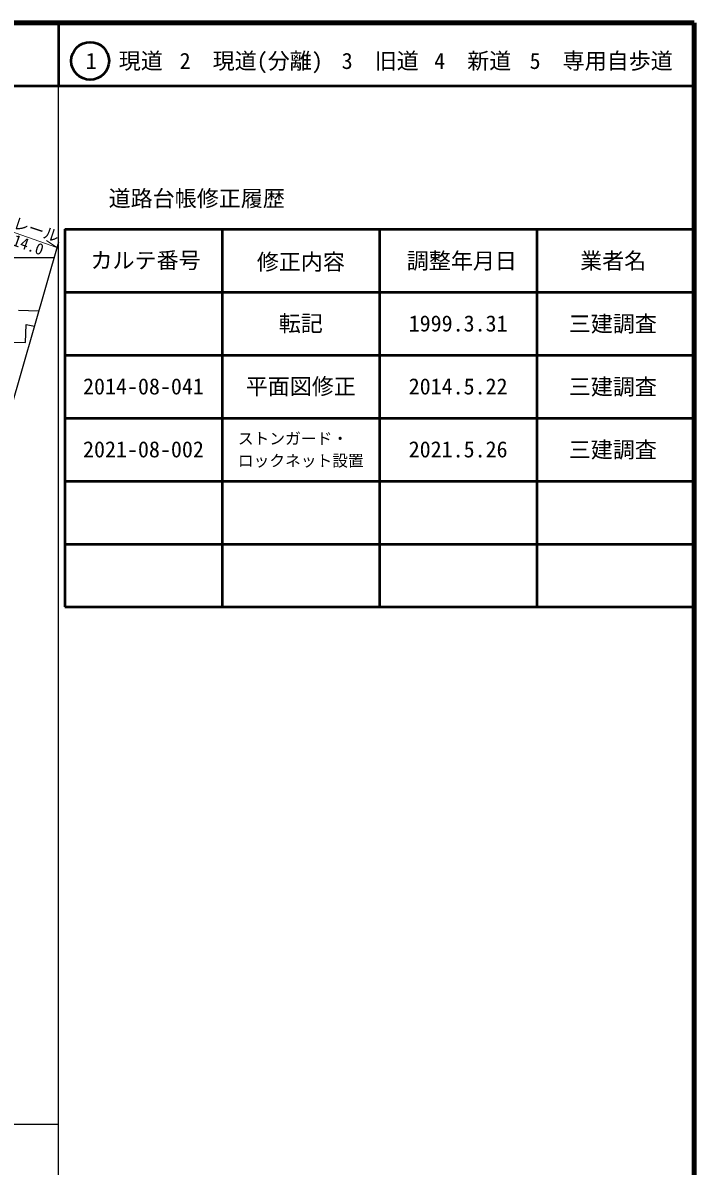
# Model space of a CAD drawing. Units: millimetres, scale not verified. Extents: x 40000 to 680000, y 20000 to 380000.
# Drawn here: x 573338 to 680000, y 198357 to 380000 of the extents above; entities that cross this region are included whole.
import ezdxf
from ezdxf.enums import TextEntityAlignment as Align

# ---------------------------------------------------------------- set-up
doc = ezdxf.new("R2010")
doc.units = ezdxf.units.MM
doc.header["$LTSCALE"] = 1000
for name, color, linetype, lineweight in [('M-BGD', 7, 'Continuous', 25), ('M-BMK-SRVR', 3, 'Continuous', 25), ('M-STR-HTXT', 7, 'Continuous', 13), ('M-TTL', 2, 'Continuous', 140), ('M-TTL-BAND', 7, 'Continuous', 25), ('M-TTL-FRAM', 2, 'Continuous', 50), ('M-TTL-LINE', 7, 'Continuous', 50)]:
    doc.layers.add(name, color=color, linetype=linetype, lineweight=lineweight)
doc.layers.add('M-TTL-TXT', color=7, linetype='Continuous')
doc.styles.add('ＭＳ ゴシック', font='')
doc.styles.get('ＭＳ ゴシック').set_extended_font_data('MS Gothic')

msp = doc.modelspace()

# ---------------------------------------------------------------- linework, layer by layer
at = {"layer": 'M-BGD'}
for p, q in [((578288, 342688), (555228, 342660)), ((575846, 334197), (572669, 334278)), ((573770, 329198), (573855, 332077)), ((573855, 332077), (575165, 331831)), ((566827, 329368), (573770, 329198))]:
    msp.add_line(p, q, dxfattribs=at)
at = {"layer": 'M-BMK-SRVR'}
msp.add_line((579000, 345164), (568705, 309369), dxfattribs=at)
at = {"layer": 'M-STR-HTXT'}
for q in [(568038, 348039), (577106, 345447)]:
    msp.add_line((578757, 344319), q, dxfattribs=at)
at = {"layer": 'M-TTL'}
for p, q in [((680000, 380000), (40000, 380000)), ((680000, 20000), (680000, 380000))]:
    msp.add_line(p, q, dxfattribs=at)
at = {"layer": 'M-TTL-BAND'}
for p, q in [((579000, 20000), (579000, 370000)), ((40000, 205000), (579000, 205000))]:
    msp.add_line(p, q, dxfattribs=at)
at = {"layer": 'M-TTL-FRAM'}
for p, q in [((580000, 347197), (580000, 287197)), ((580000, 347197), (680000, 347197)), ((580000, 287197), (680000, 287197))]:
    msp.add_line(p, q, dxfattribs=at)
at = {"layer": 'M-TTL-LINE'}
for p, q in [((579000, 380000), (579000, 370000)), ((40000, 370000), (680000, 370000)), ((605000, 347197), (605000, 287197)), ((630000, 347197), (630000, 287197)), ((655000, 347197), (655000, 287197)), ((580000, 337197), (680000, 337197)), ((580000, 327197), (680000, 327197)), ((580000, 317197), (680000, 317197)), ((580000, 307197), (680000, 307197)), ((580000, 297197), (680000, 297197))]:
    msp.add_line(p, q, dxfattribs=at)
msp.add_circle((584031, 373958), 3000, dxfattribs=at)

# ---------------------------------------------------------------- texts
at = {"layer": 'M-STR-HTXT', "style": 'ＭＳ ゴシック'}
for s, rotation, p in [('ガードレール', 341.643, (564338, 349303)), ('L=14.0', 340.305, (569012, 345028))]:
    msp.add_text(s, height=1833, rotation=rotation, dxfattribs=at).set_placement(p, align=Align.BOTTOM_LEFT)
at = {"layer": 'M-TTL-TXT', "style": 'ＭＳ ゴシック'}
for s, p in [('1\u3000現道', (589448, 373958)), ('2\u3000現道(分離)', (609619, 373958)), ('3\u3000旧道', (630121, 373958)), ('4\u3000新道', (644824, 373958)), ('5\u3000専用自歩道', (665228, 373958)), ('道路台帳修正履歴', (600968, 352113)), ('カルテ番号', (592839, 342277)), ('修正内容', (617509, 342023)), ('調整年月日', (643089, 342197)), ('業者名', (667134, 342197)), ('転記', (617500, 332245)), ('1999.3.31', (642500, 332245)), ('三建調査', (667077, 332189)), ('2014-08-041', (592500, 322245)), ('平面図修正', (617500, 322245)), ('2014.5.22', (642500, 322245)), ('三建調査', (667077, 322189)), ('2021-08-002', (592500, 312245)), ('2021.5.26', (642500, 312245)), ('三建調査', (667077, 312189))]:
    msp.add_text(s, height=2566, dxfattribs=at).set_placement(p, align=Align.MIDDLE_CENTER)
for s, p in [('ストンガード・', (607500, 313956)), ('ロックネット設置', (607500, 310437))]:
    msp.add_text(s, height=1833, dxfattribs=at).set_placement(p, align=Align.MIDDLE_LEFT)

doc.saveas('drawing.dxf')
